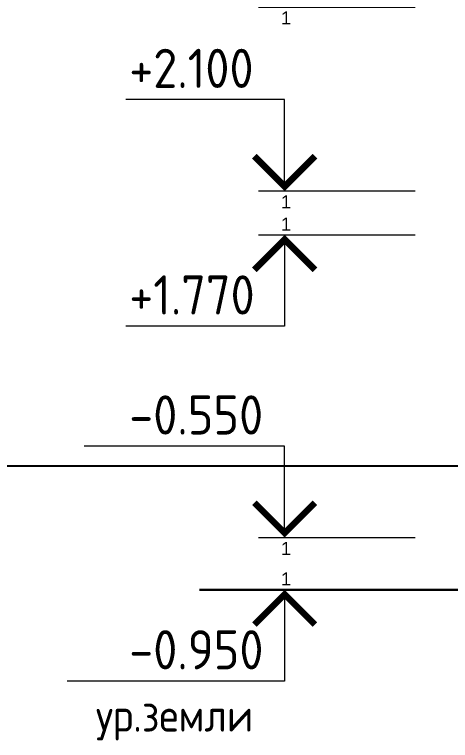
# Model space of a CAD drawing. Header units: millimetres. Extents: x 854812 to 1164625, y 589925 to 823301.
# Drawn here: x 955989 to 959330, y 808261 to 813826 of the extents above; entities that cross this region are included whole.
import ezdxf
from ezdxf.enums import TextEntityAlignment as Align

# ---------------------------------------------------------------- set-up
doc = ezdxf.new("R2010")
doc.units = ezdxf.units.MM
doc.layers.get('Defpoints').update_dxf_attribs({"color": 40})
doc.layers.add('АР_Текст_отметки высот', color=95, linetype='Continuous', lineweight=9)
doc.layers.add('стены', color=172, linetype='Continuous', lineweight=30)
doc.styles.add('GOST 2.304', font='isocpeur.ttf', dxfattribs={"width": 0.9})
doc.styles.get("Standard").update_dxf_attribs({"font": 'arial.ttf'})

# ---------------------------------------------------------------- blocks, each defined once
blk = doc.blocks.new('*U353')
at = {"color": 7, "linetype": 'Continuous', "lineweight": 15}
for p, q in [((-12, 0), (-10, 0)), ((-10, 0), (-10, -7)), ((-10, 0), (0, 0)), ((-10, -7), (-26.676, -7))]:
    blk.add_line(p, q, dxfattribs=at)
at = {"color": 7, "linetype": 'Continuous', "lineweight": 15, "const_width": 0.5}
blk.add_lwpolyline([(-7.675, -2.675), (-10, -0.35), (-12.325, -2.675)], dxfattribs=at)
at = {"color": 7, "linetype": 'Continuous', "lineweight": 15, "style": 'GOST 2.304', "width": 0.9, "flags": 8}
blk.add_attdef('+OTM', text='', height=3, rotation=360, dxfattribs=at).set_placement((-20.157, -7), align=Align.BOTTOM_LEFT)
at = {"color": 7, "linetype": 'Continuous', "lineweight": 15, "flags": 8}
blk.add_attdef('YRZ', text='', height=3, rotation=360, dxfattribs=at).set_placement((-21.032, -11.624), align=Align.BOTTOM_LEFT)
at = {"layer": 'Defpoints', "color": 5, "linetype": 'Continuous', "flags": 8}
blk.add_attdef('M', text='', height=1, rotation=360, dxfattribs=at).set_placement((-9.896, 1.33), align=Align.TOP_CENTER)
blk = doc.blocks.new('*U417')
at = {"color": 7, "linetype": 'Continuous', "lineweight": 15}
for p, q in [((-10, 7), (-25.36, 7)), ((-10, 0), (-10, 7)), ((-12, 0), (-10, 0)), ((-10, 0), (0, 0))]:
    blk.add_line(p, q, dxfattribs=at)
at = {"color": 7, "linetype": 'Continuous', "lineweight": 15, "const_width": 0.5}
blk.add_lwpolyline([(-7.675, 2.675), (-10, 0.35), (-12.325, 2.675)], dxfattribs=at)
at = {"color": 7, "linetype": 'Continuous', "lineweight": 15, "style": 'GOST 2.304', "width": 0.9, "flags": 8}
blk.add_attdef('+OTM', text='', height=3, rotation=360, dxfattribs=at).set_placement((-20.157, 7), align=Align.BOTTOM_LEFT)
at = {"layer": 'Defpoints', "color": 5, "linetype": 'Continuous', "flags": 8}
blk.add_attdef('M', text='', height=1, dxfattribs=at).set_placement((-9.896, -0.334), align=Align.TOP_CENTER)
blk = doc.blocks.new('*U423')
at = {"color": 7, "linetype": 'Continuous', "lineweight": 15}
for p, q in [((-10, 7), (-22.167, 7)), ((-10, 0), (-10, 7)), ((-12, 0), (-10, 0)), ((-10, 0), (0, 0))]:
    blk.add_line(p, q, dxfattribs=at)
at = {"color": 7, "linetype": 'Continuous', "lineweight": 15, "const_width": 0.5}
blk.add_lwpolyline([(-7.675, 2.675), (-10, 0.35), (-12.325, 2.675)], dxfattribs=at)
at = {"color": 7, "linetype": 'Continuous', "lineweight": 15, "style": 'GOST 2.304', "width": 0.9, "flags": 8}
blk.add_attdef('+OTM', text='', height=3, rotation=360, dxfattribs=at).set_placement((-20.157, 7), align=Align.BOTTOM_LEFT)
at = {"layer": 'Defpoints', "color": 5, "linetype": 'Continuous', "flags": 8}
blk.add_attdef('M', text='', height=1, dxfattribs=at).set_placement((-9.896, -0.334), align=Align.TOP_CENTER)
blk = doc.blocks.new('*U427')
at = {"color": 7, "linetype": 'Continuous', "lineweight": 15}
for p, q in [((-12, 0), (-10, 0)), ((-10, 0), (-10, -7)), ((-10, 0), (0, 0)), ((-10, -7), (-22.167, -7))]:
    blk.add_line(p, q, dxfattribs=at)
at = {"color": 7, "linetype": 'Continuous', "lineweight": 15, "const_width": 0.5}
blk.add_lwpolyline([(-7.675, -2.675), (-10, -0.35), (-12.325, -2.675)], dxfattribs=at)
at = {"color": 7, "linetype": 'Continuous', "lineweight": 15, "style": 'GOST 2.304', "width": 0.9, "flags": 8}
blk.add_attdef('+OTM', text='', height=3, rotation=360, dxfattribs=at).set_placement((-20.157, -7), align=Align.BOTTOM_LEFT)
at = {"layer": 'Defpoints', "color": 5, "linetype": 'Continuous', "flags": 8}
blk.add_attdef('M', text='', height=1, rotation=360, dxfattribs=at).set_placement((-9.896, 1.33), align=Align.TOP_CENTER)

msp = doc.modelspace()

# ---------------------------------------------------------------- linework, layer by layer
at = {"layer": 'Defpoints', "ltscale": 0.1}
msp.add_line((901206.4, 810366.5, 0), (1117696.6, 810366.5, 0), dxfattribs=at)
at = {"layer": 'стены', "color": 7, "ltscale": 0.1}
msp.add_line((957407.8, 809416.5, 0), (979447.3, 809416.5, 0), dxfattribs=at)

# ---------------------------------------------------------------- block references
at = {"layer": 'АР_Текст_отметки высот', "color": 7}
ref = msp.add_blockref('*U423', (959059.4, 813883.8, 0), dxfattribs=dict(at, xscale=100, yscale=100, zscale=100))
ref.add_attrib('+OTM', '+3.510', dxfattribs={"layer": '0', "color": 7, "linetype": 'Continuous', "lineweight": 15, "height": 300, "style": 'GOST 2.304', "width": 0.9, "flags": 8}).set_placement((956868.2, 814583.8, 0), align=Align.BOTTOM_LEFT)
ref.add_attrib('M', '1', dxfattribs={"layer": 'Defpoints', "color": 5, "linetype": 'Continuous', "height": 100, "flags": 8}).set_placement((958069.9, 813850.5, 0), align=Align.TOP_CENTER)
ref = msp.add_blockref('*U423', (959059.4, 812473.8, 0), dxfattribs=dict(at, xscale=100, yscale=100, zscale=100))
ref.add_attrib('+OTM', '+2.100', dxfattribs={"layer": '0', "color": 7, "linetype": 'Continuous', "lineweight": 15, "height": 300, "style": 'GOST 2.304', "width": 0.9, "flags": 8}).set_placement((956868.2, 813173.8, 0), align=Align.BOTTOM_LEFT)
ref.add_attrib('M', '1', dxfattribs={"layer": 'Defpoints', "color": 5, "linetype": 'Continuous', "height": 100, "flags": 8}).set_placement((958069.9, 812440.5, 0), align=Align.TOP_CENTER)
ref = msp.add_blockref('*U427', (959059.4, 812136.5), dxfattribs=dict(at, xscale=100, yscale=100, zscale=100))
ref.add_attrib('+OTM', '+1.770', dxfattribs={"layer": '0', "color": 7, "linetype": 'Continuous', "lineweight": 15, "height": 300, "style": 'GOST 2.304', "width": 0.9, "flags": 8}).set_placement((956868.2, 811436.5), align=Align.BOTTOM_LEFT)
ref.add_attrib('M', '1', dxfattribs={"layer": 'Defpoints', "color": 5, "linetype": 'Continuous', "height": 100, "flags": 8}).set_placement((958069.9, 812269.4), align=Align.TOP_CENTER)
ref = msp.add_blockref('*U417', (959059.4, 809816.5, 0), dxfattribs=dict(at, xscale=100, yscale=100, zscale=100))
ref.add_attrib('+OTM', '-0.550', dxfattribs={"layer": '0', "color": 7, "linetype": 'Continuous', "lineweight": 15, "height": 300, "rotation": 360, "style": 'GOST 2.304', "width": 0.9, "flags": 8}).set_placement((956868.2, 810516.5, 0), align=Align.BOTTOM_LEFT)
ref.add_attrib('M', '1', dxfattribs={"layer": 'Defpoints', "color": 5, "linetype": 'Continuous', "height": 100, "rotation": 360, "flags": 8}).set_placement((958069.9, 809783.1, 0), align=Align.TOP_CENTER)
ref = msp.add_blockref('*U353', (959059.4, 809416.5, 0), dxfattribs=dict(at, xscale=100, yscale=100, zscale=100))
ref.add_attrib('+OTM', '-0.950', dxfattribs={"layer": '0', "color": 7, "linetype": 'Continuous', "lineweight": 15, "height": 300, "rotation": 360, "style": 'GOST 2.304', "width": 0.9, "flags": 8}).set_placement((956868.2, 808716.5, 0), align=Align.BOTTOM_LEFT)
ref.add_attrib('YRZ', 'ур.земли', dxfattribs={"layer": '0', "color": 7, "linetype": 'Continuous', "lineweight": 15, "height": 250, "rotation": 360, "style": 'GOST 2.304', "width": 0.9, "flags": 8}).set_placement((956612.9, 808254, 0), align=Align.BOTTOM_LEFT)
ref.add_attrib('M', '1', dxfattribs={"layer": 'Defpoints', "color": 5, "linetype": 'Continuous', "height": 100, "rotation": 360, "flags": 8}).set_placement((958069.9, 809549.4, 0), align=Align.TOP_CENTER)

doc.saveas('drawing.dxf')
